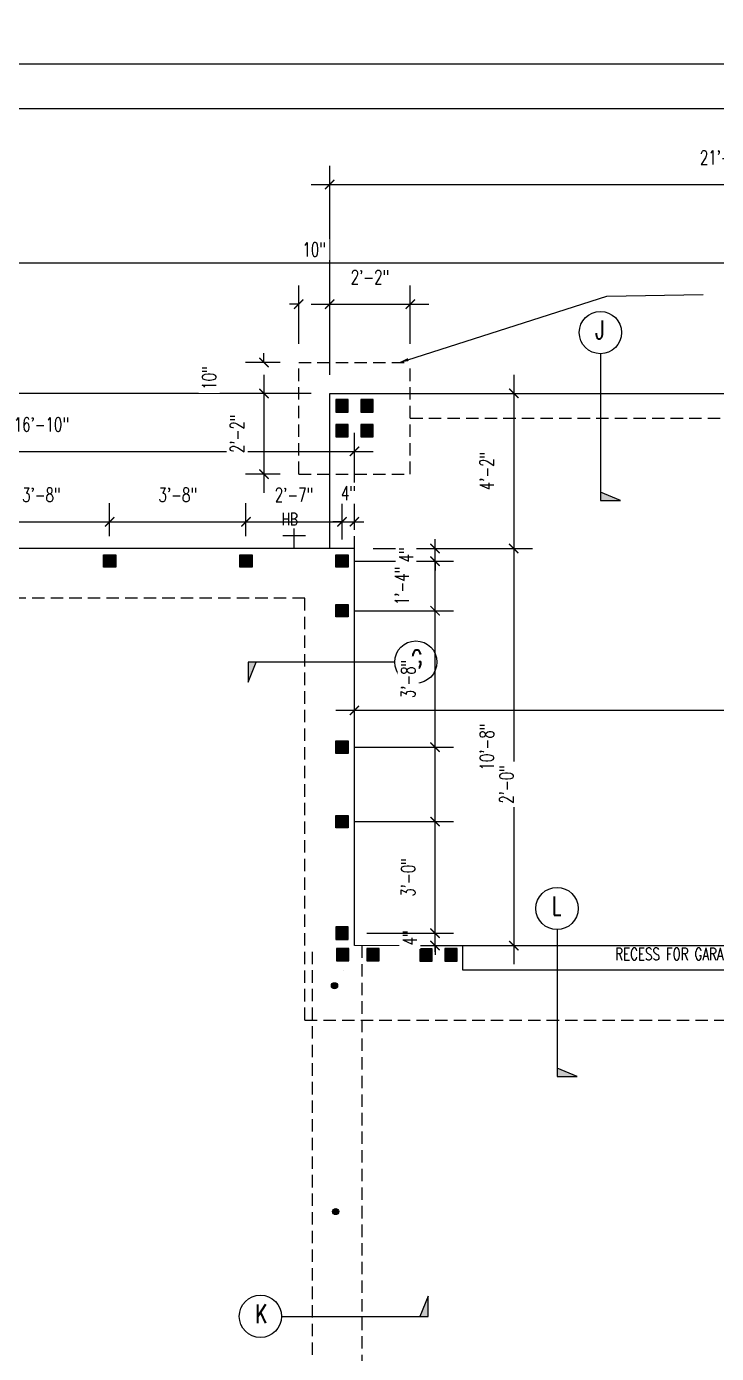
# Model space of a CAD drawing. Header units: inches. Extents: x -25328 to 8149, y -5530 to 4336.
# Drawn here: x -1373.6 to -1151, y 2278.3 to 2706.1 of the extents above; entities that cross this region are included whole.
import ezdxf

# ---------------------------------------------------------------- set-up
doc = ezdxf.new("R2010")
doc.units = ezdxf.units.IN
doc.header["$LTSCALE"] = 16
doc.header["$MEASUREMENT"] = 0
doc.linetypes.add('HIDDEN', pattern=[0.375, 0.25, -0.125])
doc.layers.get('0').update_dxf_attribs({"linetype": 'CONTINUOUS'})
doc.layers.get('DEFPOINTS').update_dxf_attribs({"linetype": 'CONTINUOUS'})
for name, color, linetype in [('CELLS', 165, 'CONTINUOUS'), ('CONC', 3, 'CONTINUOUS'), ('DIM', 5, 'CONTINUOUS'), ('DIMS', 5, 'CONTINUOUS'), ('REBAR', 1, 'CONTINUOUS'), ('TEXT', 11, 'CONTINUOUS'), ('WALLS EXT', 6, 'CONTINUOUS'), ('WALLS INT', 6, 'CONTINUOUS')]:
    doc.layers.add(name, color=color, linetype=linetype)
doc.styles.add('PAYTAS RM', font='romans.shx', dxfattribs={"width": 0.7, "height": 4.5})
doc.styles.add('PAYTS NOTES', font='romans.shx', dxfattribs={"width": 0.7, "height": 4.5})
doc.dimstyles.new('DIM- PAYTAS', dxfattribs={"dimscale": 48, "dimtxt": 0.1, "dimasz": 0.0625, "dimexe": 0.125, "dimexo": 0.125, "dimgap": 0.125, "dimtad": 1, "dimdec": 1, "dimzin": 3, "dimdsep": 46, "dimlunit": 4, "dimtxsty": 'PAYTAS RM', "dimblk": 'ARCHTICK', "dimcen": 0.09, "dimdle": 0.125, "dimclrd": 5, "dimclre": 5, "dimclrt": 11, "dimadec": 0, "dimazin": 0, "dimtfac": 1, "dimtdec": 1, "dimtofl": 0, "dimtmove": 2, "dimatfit": 3, "dimfxl": 0, "dimfrac": 2, "dimtolj": 1, "dimtzin": 3, "dimarcsym": 0})

# ---------------------------------------------------------------- blocks, each defined once
blk = doc.blocks.new('_ArchTick')
at = {"color": 0, "linetype": 'ByBlock', "const_width": 0.15}
blk.add_lwpolyline([(-0.5, -0.5), (0.5, 0.5)], dxfattribs=at)
blk = doc.blocks.new('*D1181')
at = {"layer": 'DEFPOINTS', "color": 0, "transparency": 16777216}
for p in [(-1267.8, 2569.12), (-1469.8, 2537.81), (-1267.8, 2537.81)]:
    blk.add_point(p, dxfattribs=at)
at = {"layer": 'DIM', "color": 5, "lineweight": -2, "transparency": 16777216}
for p, q in [((-1469.8, 2543.81), (-1469.8, 2575.12)), ((-1267.8, 2543.81), (-1267.8, 2575.12)), ((-1475.8, 2569.12), (-1261.8, 2569.12))]:
    blk.add_line(p, q, dxfattribs=at)
at = {"layer": 'DIM', "color": 5, "lineweight": -2, "transparency": 16777216, "xscale": 3, "yscale": 3, "zscale": 3, "rotation": 180}
blk.add_blockref('_ArchTick', (-1469.8, 2569.12), dxfattribs=at)
at = {"layer": 'DIM', "color": 5, "lineweight": -2, "transparency": 16777216, "xscale": 3, "yscale": 3, "zscale": 3}
blk.add_blockref('_ArchTick', (-1267.8, 2569.12), dxfattribs=at)
at = {"layer": 'DIM', "color": 11, "transparency": 16777216, "insert": (-1368.8, 2577.79), "char_height": 4.5, "attachment_point": 5, "style": 'PAYTAS RM'}
blk.add_mtext('\\A1;16\'-10"', dxfattribs=at)
blk = doc.blocks.new('*D1169')
at = {"layer": 'DEFPOINTS', "color": 0, "transparency": 16777216}
for p in [(-1267.8, 2485.58), (-1005.8, 2477.81), (-1267.8, 2439.03)]:
    blk.add_point(p, dxfattribs=at)
at = {"layer": 'DIM', "color": 5, "lineweight": -2, "transparency": 16777216}
for p, q in [((-1267.8, 2445.03), (-1267.8, 2491.58)), ((-1005.8, 2483.81), (-1005.8, 2491.58)), ((-999.8, 2485.58), (-1273.8, 2485.58))]:
    blk.add_line(p, q, dxfattribs=at)
at = {"layer": 'DIM', "color": 5, "lineweight": -2, "transparency": 16777216, "xscale": 3, "yscale": 3, "zscale": 3, "rotation": 180}
blk.add_blockref('_ArchTick', (-1267.8, 2485.58), dxfattribs=at)
at = {"layer": 'DIM', "color": 5, "lineweight": -2, "transparency": 16777216, "xscale": 3, "yscale": 3, "zscale": 3}
blk.add_blockref('_ArchTick', (-1005.8, 2485.58), dxfattribs=at)
at = {"layer": 'DIM', "color": 11, "transparency": 16777216, "insert": (-1136.8, 2494.26), "char_height": 4.5, "attachment_point": 5, "style": 'PAYTAS RM', "bg_fill": 3, "box_fill_scale": 1.25, "bg_fill_color": 256, "bg_fill_true_color": 13158600, "bg_fill_transparency": 0}
blk.add_mtext('\\A1;21\'-10"', dxfattribs=at)
blk = doc.blocks.new('CELL')
at = {"layer": 'CELLS', "linetype": 'Continuous'}
for p, q in [((-1.99, -1.89), (-1.99, 2.11)), ((-1.99, 2.11), (2.01, 2.11)), ((2.01, 2.11), (2.01, -1.89)), ((2.01, -1.89), (-1.99, -1.89))]:
    blk.add_line(p, q, dxfattribs=at)
for points in [[(-1.99, 2.11), (-1.99, -1.89), (2.01, 2.11), (-0.07, -1.89)], [(2.01, 2.11), (-0.07, -1.89), (2.01, -0.79), (1.71, -1.89)], [(2.01, -0.79), (1.71, -1.89), (2.01, -1.89)]]:
    blk.add_solid(points, dxfattribs=at)
blk = doc.blocks.new('*D1194')
at = {"layer": 'DEFPOINTS', "color": 0, "transparency": 16777216}
for p in [(-1021.8, 2655.17), (-1021.8, 2590.01), (-1275.8, 2587.81)]:
    blk.add_point(p, dxfattribs=at)
at = {"layer": 'WALLS INT', "color": 5, "lineweight": -2, "transparency": 16777216}
for p, q in [((-1275.8, 2593.81), (-1275.8, 2661.17)), ((-1021.8, 2596.01), (-1021.8, 2661.17)), ((-1281.8, 2655.17), (-1015.8, 2655.17))]:
    blk.add_line(p, q, dxfattribs=at)
at = {"layer": 'WALLS INT', "color": 5, "lineweight": -2, "transparency": 16777216, "xscale": 3, "yscale": 3, "zscale": 3, "rotation": 180}
blk.add_blockref('_ArchTick', (-1275.8, 2655.17), dxfattribs=at)
at = {"layer": 'WALLS INT', "color": 5, "lineweight": -2, "transparency": 16777216, "xscale": 3, "yscale": 3, "zscale": 3}
blk.add_blockref('_ArchTick', (-1021.8, 2655.17), dxfattribs=at)
at = {"layer": 'WALLS INT', "color": 11, "transparency": 16777216, "insert": (-1148.8, 2663.85), "char_height": 4.5, "attachment_point": 5, "style": 'PAYTAS RM', "bg_fill": 3, "box_fill_scale": 1.25, "bg_fill_color": 256, "bg_fill_true_color": 13158600, "bg_fill_transparency": 0}
blk.add_mtext('\\A1;21\'-2"', dxfattribs=at)
blk = doc.blocks.new('*D1189')
at = {"layer": 'DEFPOINTS', "color": 0, "transparency": 16777216}
for p in [(-1275.8, 2587.81), (-1530.28, 2537.81), (-1515.13, 2537.81)]:
    blk.add_point(p, dxfattribs=at)
at = {"layer": 'WALLS INT', "color": 5, "lineweight": -2, "transparency": 16777216}
for p, q in [((-1530.28, 2593.81), (-1530.28, 2531.81)), ((-1281.8, 2587.81), (-1536.28, 2587.81)), ((-1521.13, 2537.81), (-1536.28, 2537.81))]:
    blk.add_line(p, q, dxfattribs=at)
at = {"layer": 'WALLS INT', "color": 5, "lineweight": -2, "transparency": 16777216, "xscale": 3, "yscale": 3, "zscale": 3}
for p, rotation in [((-1530.28, 2587.81), 90), ((-1530.28, 2537.81), 270)]:
    blk.add_blockref('_ArchTick', p, dxfattribs=dict(at, rotation=rotation))
at = {"layer": 'WALLS INT', "color": 11, "transparency": 16777216, "insert": (-1538.95, 2562.81), "char_height": 4.5, "attachment_point": 5, "rotation": 90, "style": 'PAYTAS RM', "bg_fill": 3, "box_fill_scale": 1.25, "bg_fill_color": 256, "bg_fill_true_color": 13158600, "bg_fill_transparency": 0}
blk.add_mtext('\\A1;4\'-2"', dxfattribs=at)
blk = doc.blocks.new('*D1159')
at = {"layer": 'DEFPOINTS', "color": 0, "transparency": 16777216}
for p in [(-1228.26, 2587.81), (-1253.06, 2537.81), (-1216.41, 2537.81)]:
    blk.add_point(p, dxfattribs=at)
at = {"layer": 'DIM', "color": 5, "lineweight": -2, "transparency": 16777216}
for p, q in [((-1216.41, 2593.81), (-1216.41, 2531.81)), ((-1222.26, 2587.81), (-1210.41, 2587.81)), ((-1247.06, 2537.81), (-1210.41, 2537.81))]:
    blk.add_line(p, q, dxfattribs=at)
at = {"layer": 'DIM', "color": 5, "lineweight": -2, "transparency": 16777216, "xscale": 3, "yscale": 3, "zscale": 3}
for p, rotation in [((-1216.41, 2587.81), 90), ((-1216.41, 2537.81), 270)]:
    blk.add_blockref('_ArchTick', p, dxfattribs=dict(at, rotation=rotation))
at = {"layer": 'DIM', "color": 11, "transparency": 16777216, "insert": (-1225.08, 2562.81), "char_height": 4.5, "attachment_point": 5, "rotation": 90, "style": 'PAYTAS RM', "bg_fill": 3, "box_fill_scale": 1.25, "bg_fill_color": 256, "bg_fill_true_color": 13158600, "bg_fill_transparency": 0}
blk.add_mtext('\\A1;4\'-2"', dxfattribs=at)
blk = doc.blocks.new('*D1213')
at = {"layer": 'DEFPOINTS', "color": 0, "transparency": 16777216}
for p in [(-683.8, 2679.71), (-683.8, 2629.81), (-1469.8, 2537.81)]:
    blk.add_point(p, dxfattribs=at)
at = {"layer": 'DIM', "color": 5, "lineweight": -2, "transparency": 16777216}
for p, q in [((-1469.8, 2543.81), (-1469.8, 2685.71)), ((-683.8, 2635.81), (-683.8, 2685.71)), ((-1475.8, 2679.71), (-677.8, 2679.71))]:
    blk.add_line(p, q, dxfattribs=at)
at = {"layer": 'DIM', "color": 5, "lineweight": -2, "transparency": 16777216, "xscale": 3, "yscale": 3, "zscale": 3, "rotation": 180}
blk.add_blockref('_ArchTick', (-1469.8, 2679.71), dxfattribs=at)
at = {"layer": 'DIM', "color": 5, "lineweight": -2, "transparency": 16777216, "xscale": 3, "yscale": 3, "zscale": 3}
blk.add_blockref('_ArchTick', (-683.8, 2679.71), dxfattribs=at)
at = {"layer": 'DIM', "color": 11, "transparency": 16777216, "insert": (-1076.8, 2688.39), "char_height": 4.5, "attachment_point": 5, "style": 'PAYTAS RM', "bg_fill": 3, "box_fill_scale": 1.25, "bg_fill_color": 256, "bg_fill_true_color": 13158600, "bg_fill_transparency": 0}
blk.add_mtext('\\A1;65\'-6"', dxfattribs=at)
blk = doc.blocks.new('*D1217')
at = {"layer": 'DEFPOINTS', "color": 0, "transparency": 16777216}
for p in [(-1267.8, 2537.81), (-1250.3, 2409.77), (-1216.41, 2409.77)]:
    blk.add_point(p, dxfattribs=at)
at = {"layer": 'DIM', "color": 5, "lineweight": -2, "transparency": 16777216}
for p, q in [((-1216.41, 2543.81), (-1216.41, 2403.77)), ((-1261.8, 2537.81), (-1210.41, 2537.81)), ((-1244.3, 2409.77), (-1210.41, 2409.77))]:
    blk.add_line(p, q, dxfattribs=at)
at = {"layer": 'DIM', "color": 5, "lineweight": -2, "transparency": 16777216, "xscale": 3, "yscale": 3, "zscale": 3}
for p, rotation in [((-1216.41, 2537.81), 90), ((-1216.41, 2409.77), 270)]:
    blk.add_blockref('_ArchTick', p, dxfattribs=dict(at, rotation=rotation))
at = {"layer": 'DIM', "color": 11, "transparency": 16777216, "insert": (-1225.08, 2473.79), "char_height": 4.5, "attachment_point": 5, "rotation": 90, "style": 'PAYTAS RM', "bg_fill": 3, "box_fill_scale": 1.25, "bg_fill_color": 256, "bg_fill_true_color": 13158600, "bg_fill_transparency": 0}
blk.add_mtext('\\A1;10\'-8"', dxfattribs=at)
blk = doc.blocks.new('*D1280')
at = {"layer": 'DEFPOINTS', "color": 0, "transparency": 16777216}
for p in [(-1346.8, 2546.42), (-1390.8, 2535.75), (-1346.8, 2535.75)]:
    blk.add_point(p, dxfattribs=at)
at = {"layer": 'DIM', "color": 5, "lineweight": -2, "transparency": 16777216}
for p, q in [((-1390.8, 2541.75), (-1390.8, 2552.42)), ((-1346.8, 2541.75), (-1346.8, 2552.42)), ((-1396.8, 2546.42), (-1340.8, 2546.42))]:
    blk.add_line(p, q, dxfattribs=at)
at = {"layer": 'DIM', "color": 5, "lineweight": -2, "transparency": 16777216, "xscale": 3, "yscale": 3, "zscale": 3, "rotation": 180}
blk.add_blockref('_ArchTick', (-1390.8, 2546.42), dxfattribs=at)
at = {"layer": 'DIM', "color": 5, "lineweight": -2, "transparency": 16777216, "xscale": 3, "yscale": 3, "zscale": 3}
blk.add_blockref('_ArchTick', (-1346.8, 2546.42), dxfattribs=at)
at = {"layer": 'DIM', "color": 11, "transparency": 16777216, "insert": (-1368.8, 2555.1), "char_height": 4.5, "attachment_point": 5, "style": 'PAYTAS RM', "bg_fill": 3, "box_fill_scale": 1.25, "bg_fill_color": 256, "bg_fill_true_color": 13158600, "bg_fill_transparency": 0}
blk.add_mtext('\\A1;3\'-8"', dxfattribs=at)
blk = doc.blocks.new('*D1281')
at = {"layer": 'DEFPOINTS', "color": 0, "transparency": 16777216}
for p in [(-1302.8, 2546.42), (-1346.8, 2535.75), (-1302.8, 2535.75)]:
    blk.add_point(p, dxfattribs=at)
at = {"layer": 'DIM', "color": 5, "lineweight": -2, "transparency": 16777216}
for p, q in [((-1346.8, 2541.75), (-1346.8, 2552.42)), ((-1302.8, 2541.75), (-1302.8, 2552.42)), ((-1352.8, 2546.42), (-1296.8, 2546.42))]:
    blk.add_line(p, q, dxfattribs=at)
at = {"layer": 'DIM', "color": 5, "lineweight": -2, "transparency": 16777216, "xscale": 3, "yscale": 3, "zscale": 3, "rotation": 180}
blk.add_blockref('_ArchTick', (-1346.8, 2546.42), dxfattribs=at)
at = {"layer": 'DIM', "color": 5, "lineweight": -2, "transparency": 16777216, "xscale": 3, "yscale": 3, "zscale": 3}
blk.add_blockref('_ArchTick', (-1302.8, 2546.42), dxfattribs=at)
at = {"layer": 'DIM', "color": 11, "transparency": 16777216, "insert": (-1324.8, 2555.1), "char_height": 4.5, "attachment_point": 5, "style": 'PAYTAS RM', "bg_fill": 3, "box_fill_scale": 1.25, "bg_fill_color": 256, "bg_fill_true_color": 13158600, "bg_fill_transparency": 0}
blk.add_mtext('\\A1;3\'-8"', dxfattribs=at)
blk = doc.blocks.new('*D1282')
at = {"layer": 'DEFPOINTS', "color": 0, "transparency": 16777216}
for p in [(-1271.8, 2546.42), (-1302.8, 2535.75), (-1271.8, 2534.71)]:
    blk.add_point(p, dxfattribs=at)
at = {"layer": 'DIM', "color": 5, "lineweight": -2, "transparency": 16777216}
for p, q in [((-1302.8, 2541.75), (-1302.8, 2552.42)), ((-1271.8, 2540.71), (-1271.8, 2552.42)), ((-1308.8, 2546.42), (-1265.8, 2546.42))]:
    blk.add_line(p, q, dxfattribs=at)
at = {"layer": 'DIM', "color": 5, "lineweight": -2, "transparency": 16777216, "xscale": 3, "yscale": 3, "zscale": 3, "rotation": 180}
blk.add_blockref('_ArchTick', (-1302.8, 2546.42), dxfattribs=at)
at = {"layer": 'DIM', "color": 5, "lineweight": -2, "transparency": 16777216, "xscale": 3, "yscale": 3, "zscale": 3}
blk.add_blockref('_ArchTick', (-1271.8, 2546.42), dxfattribs=at)
at = {"layer": 'DIM', "color": 11, "transparency": 16777216, "insert": (-1287.3, 2555.1), "char_height": 4.5, "attachment_point": 5, "style": 'PAYTAS RM', "bg_fill": 3, "box_fill_scale": 1.25, "bg_fill_color": 256, "bg_fill_true_color": 13158600, "bg_fill_transparency": 0}
blk.add_mtext('\\A1;2\'-7"', dxfattribs=at)
blk = doc.blocks.new('*D1283')
at = {"layer": 'DEFPOINTS', "color": 0, "transparency": 16777216}
for p in [(-1267.8, 2546.42), (-1267.8, 2537.81), (-1271.8, 2534.71)]:
    blk.add_point(p, dxfattribs=at)
at = {"layer": 'DIM', "color": 5, "lineweight": -2, "transparency": 16777216}
for p, q in [((-1271.8, 2540.71), (-1271.8, 2552.42)), ((-1267.8, 2543.81), (-1267.8, 2552.42)), ((-1271.8, 2546.42), (-1274.8, 2546.42)), ((-1267.8, 2546.42), (-1264.8, 2546.42))]:
    blk.add_line(p, q, dxfattribs=at)
at = {"layer": 'DIM', "color": 5, "lineweight": -2, "transparency": 16777216, "xscale": 3, "yscale": 3, "zscale": 3}
blk.add_blockref('_ArchTick', (-1271.8, 2546.42), dxfattribs=at)
at = {"layer": 'DIM', "color": 5, "lineweight": -2, "transparency": 16777216, "xscale": 3, "yscale": 3, "zscale": 3, "rotation": 180}
blk.add_blockref('_ArchTick', (-1267.8, 2546.42), dxfattribs=at)
at = {"layer": 'DIM', "color": 11, "transparency": 16777216, "insert": (-1269.75, 2555.62), "char_height": 4.5, "attachment_point": 5, "style": 'PAYTAS RM', "bg_fill": 3, "box_fill_scale": 1.25, "bg_fill_color": 256, "bg_fill_true_color": 13158600, "bg_fill_transparency": 0}
blk.add_mtext('\\A1;4"', dxfattribs=at)
blk = doc.blocks.new('*D1336')
at = {"layer": 'DEFPOINTS', "color": 0, "transparency": 16777216}
for p in [(-1269.86, 2413.79), (-1241.81, 2413.79)]:
    blk.add_point(p, dxfattribs=at)
at = {"layer": 'DIM', "color": 5, "lineweight": -2, "transparency": 16777216}
for p, q in [((-1263.86, 2413.79), (-1235.81, 2413.79)), ((-1241.81, 2413.79), (-1241.81, 2416.79)), ((-1248.28, 2409.77), (-1235.81, 2409.77)), ((-1241.81, 2409.77), (-1241.81, 2406.77))]:
    blk.add_line(p, q, dxfattribs=at)
at = {"layer": 'DIM', "color": 5, "lineweight": -2, "transparency": 16777216, "xscale": 3, "yscale": 3, "zscale": 3}
for p, rotation in [((-1241.81, 2413.79), 270), ((-1241.81, 2409.77), 90)]:
    blk.add_blockref('_ArchTick', p, dxfattribs=dict(at, rotation=rotation))
at = {"layer": 'DIM', "color": 11, "transparency": 16777216, "insert": (-1249.91, 2412.28), "char_height": 4.5, "attachment_point": 5, "rotation": 90, "style": 'PAYTAS RM', "bg_fill": 3, "box_fill_scale": 1.25, "bg_fill_color": 256, "bg_fill_true_color": 13158600, "bg_fill_transparency": 0}
blk.add_mtext('\\A1;4"', dxfattribs=at)
at = {"layer": 'DEFPOINTS', "color": 0, "transparency": 16777216}
blk.add_point((-1254.28, 2409.77), dxfattribs=at)
blk = doc.blocks.new('*D1337')
at = {"layer": 'DEFPOINTS', "color": 0, "transparency": 16777216}
for p in [(-1273.8, 2449.75), (-1241.81, 2449.75), (-1269.86, 2413.79)]:
    blk.add_point(p, dxfattribs=at)
at = {"layer": 'DIM', "color": 5, "lineweight": -2, "transparency": 16777216}
for p, q in [((-1241.81, 2407.79), (-1241.81, 2455.75)), ((-1267.8, 2449.75), (-1235.81, 2449.75)), ((-1263.86, 2413.79), (-1235.81, 2413.79))]:
    blk.add_line(p, q, dxfattribs=at)
at = {"layer": 'DIM', "color": 5, "lineweight": -2, "transparency": 16777216, "xscale": 3, "yscale": 3, "zscale": 3}
for p, rotation in [((-1241.81, 2449.75), 90), ((-1241.81, 2413.79), 270)]:
    blk.add_blockref('_ArchTick', p, dxfattribs=dict(at, rotation=rotation))
at = {"layer": 'DIM', "color": 11, "transparency": 16777216, "insert": (-1250.49, 2431.77), "char_height": 4.5, "attachment_point": 5, "rotation": 90, "style": 'PAYTAS RM', "bg_fill": 3, "box_fill_scale": 1.25, "bg_fill_color": 256, "bg_fill_true_color": 13158600, "bg_fill_transparency": 0}
blk.add_mtext('\\A1;3\'-0"', dxfattribs=at)
blk = doc.blocks.new('*D1338')
at = {"layer": 'DEFPOINTS', "color": 0, "transparency": 16777216}
for p in [(-1273.8, 2473.75), (-1241.81, 2473.75), (-1273.8, 2449.75)]:
    blk.add_point(p, dxfattribs=at)
at = {"layer": 'DIM', "color": 5, "lineweight": -2, "transparency": 16777216}
for p, q in [((-1241.81, 2443.75), (-1241.81, 2479.75)), ((-1267.8, 2473.75), (-1235.81, 2473.75)), ((-1267.8, 2449.75), (-1235.81, 2449.75))]:
    blk.add_line(p, q, dxfattribs=at)
at = {"layer": 'DIM', "color": 5, "lineweight": -2, "transparency": 16777216, "xscale": 3, "yscale": 3, "zscale": 3}
for p, rotation in [((-1241.81, 2473.75), 90), ((-1241.81, 2449.75), 270)]:
    blk.add_blockref('_ArchTick', p, dxfattribs=dict(at, rotation=rotation))
at = {"layer": 'DIM', "color": 11, "transparency": 16777216, "insert": (-1218.77, 2461.75), "char_height": 4.5, "attachment_point": 5, "rotation": 90, "style": 'PAYTAS RM', "bg_fill": 3, "box_fill_scale": 1.25, "bg_fill_color": 256, "bg_fill_true_color": 13158600, "bg_fill_transparency": 0}
blk.add_mtext('\\A1;2\'-0"', dxfattribs=at)
blk = doc.blocks.new('*D1339')
at = {"layer": 'DEFPOINTS', "color": 0, "transparency": 16777216}
for p in [(-1273.8, 2517.75), (-1241.81, 2517.75), (-1273.8, 2473.75)]:
    blk.add_point(p, dxfattribs=at)
at = {"layer": 'DIM', "color": 5, "lineweight": -2, "transparency": 16777216}
for p, q in [((-1241.81, 2467.75), (-1241.81, 2523.75)), ((-1267.8, 2517.75), (-1235.81, 2517.75)), ((-1267.8, 2473.75), (-1235.81, 2473.75))]:
    blk.add_line(p, q, dxfattribs=at)
at = {"layer": 'DIM', "color": 5, "lineweight": -2, "transparency": 16777216, "xscale": 3, "yscale": 3, "zscale": 3}
for p, rotation in [((-1241.81, 2517.75), 90), ((-1241.81, 2473.75), 270)]:
    blk.add_blockref('_ArchTick', p, dxfattribs=dict(at, rotation=rotation))
at = {"layer": 'DIM', "color": 11, "transparency": 16777216, "insert": (-1250.49, 2495.75), "char_height": 4.5, "attachment_point": 5, "rotation": 90, "style": 'PAYTAS RM', "bg_fill": 3, "box_fill_scale": 1.25, "bg_fill_color": 256, "bg_fill_true_color": 13158600, "bg_fill_transparency": 0}
blk.add_mtext('\\A1;3\'-8"', dxfattribs=at)
blk = doc.blocks.new('*D1340')
at = {"layer": 'DEFPOINTS', "color": 0, "transparency": 16777216}
for p in [(-1273.8, 2533.75), (-1241.81, 2533.75), (-1273.8, 2517.75)]:
    blk.add_point(p, dxfattribs=at)
at = {"layer": 'DIM', "color": 5, "lineweight": -2, "transparency": 16777216}
for p, q in [((-1241.81, 2511.75), (-1241.81, 2539.75)), ((-1267.8, 2533.75), (-1235.81, 2533.75)), ((-1267.8, 2517.75), (-1235.81, 2517.75))]:
    blk.add_line(p, q, dxfattribs=at)
at = {"layer": 'DIM', "color": 5, "lineweight": -2, "transparency": 16777216, "xscale": 3, "yscale": 3, "zscale": 3}
for p, rotation in [((-1241.81, 2533.75), 90), ((-1241.81, 2517.75), 270)]:
    blk.add_blockref('_ArchTick', p, dxfattribs=dict(at, rotation=rotation))
at = {"layer": 'DIM', "color": 11, "transparency": 16777216, "insert": (-1252.5, 2525.75), "char_height": 4.5, "attachment_point": 5, "rotation": 90, "style": 'PAYTAS RM', "bg_fill": 3, "box_fill_scale": 1.25, "bg_fill_color": 256, "bg_fill_true_color": 13158600, "bg_fill_transparency": 0}
blk.add_mtext('\\A1;1\'-4"', dxfattribs=at)
blk = doc.blocks.new('*D1341')
at = {"layer": 'DEFPOINTS', "color": 0, "transparency": 16777216}
for p in [(-1267.8, 2537.81), (-1241.81, 2537.81), (-1273.8, 2533.75)]:
    blk.add_point(p, dxfattribs=at)
at = {"layer": 'DIM', "color": 5, "lineweight": -2, "transparency": 16777216}
for p, q in [((-1261.8, 2537.81), (-1235.81, 2537.81)), ((-1241.81, 2537.81), (-1241.81, 2540.81)), ((-1267.8, 2533.75), (-1235.81, 2533.75)), ((-1241.81, 2533.75), (-1241.81, 2530.75))]:
    blk.add_line(p, q, dxfattribs=at)
at = {"layer": 'DIM', "color": 5, "lineweight": -2, "transparency": 16777216, "xscale": 3, "yscale": 3, "zscale": 3}
for p, rotation in [((-1241.81, 2537.81), 270), ((-1241.81, 2533.75), 90)]:
    blk.add_blockref('_ArchTick', p, dxfattribs=dict(at, rotation=rotation))
at = {"layer": 'DIM', "color": 11, "transparency": 16777216, "insert": (-1251.17, 2535.78), "char_height": 4.5, "attachment_point": 5, "rotation": 90, "style": 'PAYTAS RM', "bg_fill": 3, "box_fill_scale": 1.25, "bg_fill_color": 256, "bg_fill_true_color": 13158600, "bg_fill_transparency": 0}
blk.add_mtext('\\A1;4"', dxfattribs=at)
blk = doc.blocks.new('*D1352')
at = {"layer": 'DEFPOINTS', "color": 0, "transparency": 16777216}
for p in [(-1285.8, 2597.81), (-1296.99, 2587.81), (-1296.99, 2587.81)]:
    blk.add_point(p, dxfattribs=at)
at = {"layer": 'DIM', "color": 5, "lineweight": -2, "transparency": 16777216}
for p, q in [((-1291.8, 2597.81), (-1302.99, 2597.81)), ((-1296.99, 2597.81), (-1296.99, 2600.81)), ((-1296.99, 2587.81), (-1296.99, 2584.81))]:
    blk.add_line(p, q, dxfattribs=at)
at = {"layer": 'DIM', "color": 5, "lineweight": -2, "transparency": 16777216, "xscale": 3, "yscale": 3, "zscale": 3}
for p, rotation in [((-1296.99, 2597.81), 270), ((-1296.99, 2587.81), 90)]:
    blk.add_blockref('_ArchTick', p, dxfattribs=dict(at, rotation=rotation))
at = {"layer": 'DIM', "color": 11, "transparency": 16777216, "insert": (-1314.67, 2592.81), "char_height": 4.5, "attachment_point": 5, "rotation": 90, "style": 'PAYTAS RM', "bg_fill": 3, "box_fill_scale": 1.25, "bg_fill_color": 256, "bg_fill_true_color": 13158600, "bg_fill_transparency": 0}
blk.add_mtext('\\A1;10"', dxfattribs=at)
blk = doc.blocks.new('*D1353')
at = {"layer": 'DEFPOINTS', "color": 0, "transparency": 16777216}
for p in [(-1296.99, 2587.81), (-1296.99, 2561.81), (-1285.8, 2561.81)]:
    blk.add_point(p, dxfattribs=at)
at = {"layer": 'DIM', "color": 5, "lineweight": -2, "transparency": 16777216}
for p, q in [((-1296.99, 2593.81), (-1296.99, 2555.81)), ((-1291.8, 2561.81), (-1302.99, 2561.81))]:
    blk.add_line(p, q, dxfattribs=at)
at = {"layer": 'DIM', "color": 5, "lineweight": -2, "transparency": 16777216, "xscale": 3, "yscale": 3, "zscale": 3}
for p, rotation in [((-1296.99, 2587.81), 90), ((-1296.99, 2561.81), 270)]:
    blk.add_blockref('_ArchTick', p, dxfattribs=dict(at, rotation=rotation))
at = {"layer": 'DIM', "color": 11, "transparency": 16777216, "insert": (-1305.67, 2574.81), "char_height": 4.5, "attachment_point": 5, "rotation": 90, "style": 'PAYTAS RM', "bg_fill": 3, "box_fill_scale": 1.25, "bg_fill_color": 256, "bg_fill_true_color": 13158600, "bg_fill_transparency": 0}
blk.add_mtext('\\A1;2\'-2"', dxfattribs=at)
blk = doc.blocks.new('*D1354')
at = {"layer": 'DEFPOINTS', "color": 0, "transparency": 16777216}
for p in [(-1275.8, 2616.57), (-1275.8, 2606.17), (-1285.8, 2597.81)]:
    blk.add_point(p, dxfattribs=at)
at = {"layer": 'DIM', "color": 5, "lineweight": -2, "transparency": 16777216}
for p, q in [((-1285.8, 2603.81), (-1285.8, 2622.57)), ((-1275.8, 2612.17), (-1275.8, 2622.57)), ((-1285.8, 2616.57), (-1288.8, 2616.57)), ((-1275.8, 2616.57), (-1272.8, 2616.57))]:
    blk.add_line(p, q, dxfattribs=at)
at = {"layer": 'DIM', "color": 5, "lineweight": -2, "transparency": 16777216, "xscale": 3, "yscale": 3, "zscale": 3}
blk.add_blockref('_ArchTick', (-1285.8, 2616.57), dxfattribs=at)
at = {"layer": 'DIM', "color": 5, "lineweight": -2, "transparency": 16777216, "xscale": 3, "yscale": 3, "zscale": 3, "rotation": 180}
blk.add_blockref('_ArchTick', (-1275.8, 2616.57), dxfattribs=at)
at = {"layer": 'DIM', "color": 11, "transparency": 16777216, "insert": (-1280.8, 2634.25), "char_height": 4.5, "attachment_point": 5, "style": 'PAYTAS RM', "bg_fill": 3, "box_fill_scale": 1.25, "bg_fill_color": 256, "bg_fill_true_color": 13158600, "bg_fill_transparency": 0}
blk.add_mtext('\\A1;10"', dxfattribs=at)
blk = doc.blocks.new('*D1355')
at = {"layer": 'DEFPOINTS', "color": 0, "transparency": 16777216}
for p in [(-1249.8, 2616.57), (-1275.8, 2606.17), (-1249.8, 2597.81)]:
    blk.add_point(p, dxfattribs=at)
at = {"layer": 'DIM', "color": 5, "lineweight": -2, "transparency": 16777216}
for p, q in [((-1275.8, 2612.17), (-1275.8, 2622.57)), ((-1249.8, 2603.81), (-1249.8, 2622.57)), ((-1281.8, 2616.57), (-1243.8, 2616.57))]:
    blk.add_line(p, q, dxfattribs=at)
at = {"layer": 'DIM', "color": 5, "lineweight": -2, "transparency": 16777216, "xscale": 3, "yscale": 3, "zscale": 3, "rotation": 180}
blk.add_blockref('_ArchTick', (-1275.8, 2616.57), dxfattribs=at)
at = {"layer": 'DIM', "color": 5, "lineweight": -2, "transparency": 16777216, "xscale": 3, "yscale": 3, "zscale": 3}
blk.add_blockref('_ArchTick', (-1249.8, 2616.57), dxfattribs=at)
at = {"layer": 'DIM', "color": 11, "transparency": 16777216, "insert": (-1262.8, 2625.25), "char_height": 4.5, "attachment_point": 5, "style": 'PAYTAS RM', "bg_fill": 3, "box_fill_scale": 1.25, "bg_fill_color": 256, "bg_fill_true_color": 13158600, "bg_fill_transparency": 0}
blk.add_mtext('\\A1;2\'-2"', dxfattribs=at)
blk = doc.blocks.new('*D1357')
at = {"layer": 'DEFPOINTS', "color": 0, "transparency": 16777216}
for p in [(-641.8, 2694.05), (-1469.8, 2614.76), (-641.8, 1929.81)]:
    blk.add_point(p, dxfattribs=at)
at = {"layer": 'DIM', "color": 5, "lineweight": -2, "transparency": 16777216}
for p, q in [((-1469.8, 2620.76), (-1469.8, 2700.05)), ((-641.8, 1935.81), (-641.8, 2700.05)), ((-1475.8, 2694.05), (-635.8, 2694.05))]:
    blk.add_line(p, q, dxfattribs=at)
at = {"layer": 'DIM', "color": 5, "lineweight": -2, "transparency": 16777216, "xscale": 3, "yscale": 3, "zscale": 3, "rotation": 180}
blk.add_blockref('_ArchTick', (-1469.8, 2694.05), dxfattribs=at)
at = {"layer": 'DIM', "color": 5, "lineweight": -2, "transparency": 16777216, "xscale": 3, "yscale": 3, "zscale": 3}
blk.add_blockref('_ArchTick', (-641.8, 2694.05), dxfattribs=at)
at = {"layer": 'DIM', "color": 11, "transparency": 16777216, "insert": (-1055.8, 2702.73), "char_height": 4.5, "attachment_point": 5, "style": 'PAYTAS RM', "bg_fill": 3, "box_fill_scale": 1.25, "bg_fill_color": 256, "bg_fill_true_color": 13158600, "bg_fill_transparency": 0}
blk.add_mtext('\\A1;69\'-0"', dxfattribs=at)
blk = doc.blocks.new('*D1358')
at = {"layer": 'DEFPOINTS', "color": 0, "transparency": 16777216}
for p in [(-1021.8, 2629.81), (-1530.28, 2587.81), (-1501.08, 2587.81)]:
    blk.add_point(p, dxfattribs=at)
at = {"layer": 'DIM', "color": 5, "lineweight": -2, "transparency": 16777216}
for p, q in [((-1530.28, 2635.81), (-1530.28, 2581.81)), ((-1027.8, 2629.81), (-1536.28, 2629.81)), ((-1507.08, 2587.81), (-1536.28, 2587.81))]:
    blk.add_line(p, q, dxfattribs=at)
at = {"layer": 'DIM', "color": 5, "lineweight": -2, "transparency": 16777216, "xscale": 3, "yscale": 3, "zscale": 3}
for p, rotation in [((-1530.28, 2629.81), 90), ((-1530.28, 2587.81), 270)]:
    blk.add_blockref('_ArchTick', p, dxfattribs=dict(at, rotation=rotation))
at = {"layer": 'DIM', "color": 11, "transparency": 16777216, "insert": (-1538.95, 2608.81), "char_height": 4.5, "attachment_point": 5, "rotation": 90, "style": 'PAYTAS RM', "bg_fill": 3, "box_fill_scale": 1.25, "bg_fill_color": 256, "bg_fill_true_color": 13158600, "bg_fill_transparency": 0}
blk.add_mtext('\\A1;3\'-6"', dxfattribs=at)
blk = doc.blocks.new('*D1359')
at = {"layer": 'DEFPOINTS', "color": 0, "transparency": 16777216}
for p in [(-1509.78, 2629.81), (-1607.8, 1501.81), (-871.24, 1501.81)]:
    blk.add_point(p, dxfattribs=at)
at = {"layer": 'DIM', "color": 5, "lineweight": -2, "transparency": 16777216}
for p, q in [((-1607.8, 2635.81), (-1607.8, 1495.81)), ((-1515.78, 2629.81), (-1613.8, 2629.81)), ((-877.24, 1501.81), (-1613.8, 1501.81))]:
    blk.add_line(p, q, dxfattribs=at)
at = {"layer": 'DIM', "color": 5, "lineweight": -2, "transparency": 16777216, "xscale": 3, "yscale": 3, "zscale": 3}
for p, rotation in [((-1607.8, 2629.81), 90), ((-1607.8, 1501.81), 270)]:
    blk.add_blockref('_ArchTick', p, dxfattribs=dict(at, rotation=rotation))
at = {"layer": 'DIM', "color": 11, "transparency": 16777216, "insert": (-1616.47, 2065.81), "char_height": 4.5, "attachment_point": 5, "rotation": 90, "style": 'PAYTAS RM', "bg_fill": 3, "box_fill_scale": 1.25, "bg_fill_color": 256, "bg_fill_true_color": 13158600, "bg_fill_transparency": 0}
blk.add_mtext('\\A1;94\'-0"', dxfattribs=at)

msp = doc.modelspace()

# ---------------------------------------------------------------- hatches: boundary and pattern name
at = {"layer": 'DIMS'}
for points in [[(-1188.4570651, 2555.97272455), (-1188.4570651, 2553.31777768), (-1181.92714972, 2553.31777768)], [(-1299.47419348, 2501.19271308), (-1302.12914035, 2501.19271308), (-1302.12914035, 2494.6627977)], [(-1202.45730286, 2370.26411116), (-1202.45730286, 2367.60916429), (-1195.92738748, 2367.60916429)], [(-1246.68161009, 2290.22356842), (-1244.02666323, 2290.22356842), (-1244.02666323, 2296.7534838)]]:
    msp.add_hatch(color=256, dxfattribs=at).paths.add_polyline_path(points)
at = {"layer": 'REBAR'}
for points in [[(-1273.24936044, 2396.80495918, 1), (-1275.24936044, 2396.80495918, 1)], [(-1272.85424099, 2324.01768257, 1), (-1274.85424099, 2324.01768257, 1)]]:
    msp.add_hatch(color=256, dxfattribs=at).paths.add_polyline_path(points)

# ---------------------------------------------------------------- linework, layer by layer
at = {"layer": 'CONC'}
msp.add_line((-1275.79906839, 2587.80728168), (-1021.79906839, 2587.80728168), dxfattribs=at)
at = {"layer": 'CONC', "linetype": 'HIDDEN'}
for p, q in [((-1249.79906839, 2579.80728168), (-1031.79906839, 2579.80728168)), ((-1267.79906839, 2537.80728168), (-1267.79906839, 2561.80728168)), ((-1283.79906839, 2521.80728168), (-1453.79906839, 2521.80728168)), ((-1283.79906839, 2385.77488721), (-1283.79906839, 2521.80728168)), ((-1281.29906839, 2133.80728168), (-1281.29906839, 2409.80710719)), ((-1265.29906839, 2117.80728168), (-1265.29906839, 2409.78579109)), ((-1283.79906839, 2385.77488721), (-990.11990343, 2385.77488721))]:
    msp.add_line(p, q, dxfattribs=at)
at = {"layer": 'DIMS'}
for p, q in [((-1188.4570651, 2600.62195107), (-1188.4570651, 2553.31777768)), ((-1181.92714972, 2553.31777768), (-1188.4570651, 2555.97272455)), ((-1188.4570651, 2553.31777768), (-1181.92714972, 2553.31777768)), ((-1254.82496695, 2501.19271308), (-1302.12914035, 2501.19271308)), ((-1302.12914035, 2494.6627977), (-1299.47419348, 2501.19271308)), ((-1302.12914035, 2501.19271308), (-1302.12914035, 2494.6627977)), ((-1202.45730286, 2414.91333769), (-1202.45730286, 2367.60916429)), ((-1195.92738748, 2367.60916429), (-1202.45730286, 2370.26411116)), ((-1202.45730286, 2367.60916429), (-1195.92738748, 2367.60916429)), ((-1244.02666323, 2296.7534838), (-1246.68161009, 2290.22356842)), ((-1244.02666323, 2290.22356842), (-1244.02666323, 2296.7534838)), ((-1291.33083662, 2290.22356842), (-1244.02666323, 2290.22356842))]:
    msp.add_line(p, q, dxfattribs=at)
for centre in [(-1188.4570651, 2607.43700396), (-1248.00991407, 2501.19271308), (-1202.45730286, 2421.72839057), (-1298.1458895, 2290.22356842)]:
    msp.add_circle(centre, 6.81505288, dxfattribs=at)
at = {"layer": 'REBAR'}
for centre in [(-1274.24936044, 2396.80495918), (-1273.85424099, 2324.01768257)]:
    msp.add_circle(centre, 1, dxfattribs=at)
at = {"layer": 'WALLS EXT'}
for p, q in [((-1267.79906839, 2537.80728168), (-1469.79906839, 2537.80728168)), ((-1271.29906839, 2401.80728168), (-1271.29906839, 2401.80728168))]:
    msp.add_line(p, q, dxfattribs=at)
at = {"layer": 'WALLS INT'}
for p, q in [((-1275.79906839, 2537.80728168), (-1275.79906839, 2587.80728168)), ((-1290.88860186, 2542.03038361), (-1283.63338196, 2542.03038361)), ((-1287.29906839, 2537.80728168), (-1287.29906839, 2544.29892693)), ((-1267.79906839, 2409.78912173), (-1267.79906839, 2537.80728168)), ((-1232.79906839, 2409.74249275), (-1267.79906839, 2409.78912173)), ((-1232.81486831, 2409.77488721), (-1028.82409696, 2409.77488721)), ((-1232.81486831, 2401.80728168), (-1232.81486831, 2409.74250572)), ((-1040.79906839, 2401.80728168), (-1232.81486831, 2401.80728168))]:
    msp.add_line(p, q, dxfattribs=at)

# ---------------------------------------------------------------- block references
at = {"layer": 'CELLS', "xscale": -1, "rotation": 270}
for p in [(-1271.90974134, 2583.79811215), (-1263.90974134, 2583.79811215), (-1271.90974134, 2575.79811215), (-1263.90974134, 2575.79811215), (-1271.96568469, 2413.77725028), (-1271.70943924, 2406.80964475), (-1261.90974134, 2406.80964475), (-1244.79938925, 2406.7254489), (-1236.79951513, 2406.77032874)]:
    msp.add_blockref('CELL', p, dxfattribs=at)
at = {"layer": 'CELLS', "rotation": 90.00000000000001}
for p in [(-1346.68839544, 2533.740594), (-1302.68839544, 2533.740594), (-1271.68839544, 2533.740594), (-1271.68839544, 2517.740594)]:
    msp.add_blockref('CELL', p, dxfattribs=at)

# ---------------------------------------------------------------- texts
at = {"layer": 'TEXT', "style": 'PAYTS NOTES', "width": 0.7}
for s, p in [('J', (-1190.10047147, 2605.29112912)), ('G', (-1249.65332044, 2499.04683824)), ('L', (-1204.10070923, 2419.58251573)), ('K', (-1299.78929587, 2288.07769358))]:
    msp.add_text(s, height=6, dxfattribs=at).set_placement(p)
at = {"layer": 'TEXT', "char_height": 4, "style": 'PAYTS NOTES'}
for s, insert, width, attachment_point in [('\\A1;HB', (-1286.08665572, 2549.2954442), 65.4658403887, 3), ('\\A1;RECESS FOR GARAGE DR.', (-1183.66112789, 2409.04622795), 80.2474234355, 1)]:
    msp.add_mtext(s, dxfattribs=dict(at, insert=insert, width=width, attachment_point=attachment_point))

# ---------------------------------------------------------------- dimensions: what is measured, and where the dimension line sits
at = {"layer": 'DIM'}
dim = msp.add_linear_dim(base=(-1267.79906839, 2569.11525438), p1=(-1469.79906839, 2537.80728168), p2=(-1267.79906839, 2537.80728168), angle=0, dimstyle='DIM- PAYTAS', dxfattribs=at)
dim.commit()
dim.dimension.update_dxf_attribs({"geometry": '*D1181', "text_midpoint": (-1368.79906839, 2577.79382581)})

# ---------------------------------------------------------------- next in the draw order: dimensions: what is measured, and where the dimension line sits
dim = msp.add_linear_dim(base=(-1267.79906839, 2485.57919558), p1=(-1005.79906839, 2477.80728168), p2=(-1267.79906839, 2439.03244198), angle=180, dimstyle='DIM- PAYTAS', override={"dimtfill": 1, "dimarcsym": 2}, dxfattribs=at)
dim.commit()
dim.dimension.update_dxf_attribs({"geometry": '*D1169', "text_midpoint": (-1136.79906839, 2494.25776701)})
at = {"layer": 'WALLS INT'}
dim = msp.add_linear_dim(base=(-1021.79906839, 2655.17391866), p1=(-1275.79906839, 2587.80728168), p2=(-1021.79906839, 2590.01156158), dimstyle='DIM- PAYTAS', override={"dimtfill": 1, "dimarcsym": 2}, dxfattribs=at)
dim.commit()
dim.dimension.update_dxf_attribs({"geometry": '*D1194', "text_midpoint": (-1148.79906839, 2663.85249009)})

# ---------------------------------------------------------------- next in the draw order: block references
at = {"layer": 'CELLS', "rotation": 90.00000000000001}
for p in [(-1271.68839544, 2473.740594), (-1271.68839544, 2449.740594)]:
    msp.add_blockref('CELL', p, dxfattribs=at)

# ---------------------------------------------------------------- next in the draw order: dimensions: what is measured, and where the dimension line sits
at = {"layer": 'DIM'}
dim = msp.add_linear_dim(base=(-1216.406187, 2537.80728168), p1=(-1228.2587765, 2587.80728168), p2=(-1253.05636362, 2537.80728168), angle=90, dimstyle='DIM- PAYTAS', override={"dimtfill": 1, "dimarcsym": 2}, dxfattribs=at)
dim.commit()
dim.dimension.update_dxf_attribs({"geometry": '*D1159', "text_midpoint": (-1225.08475843, 2562.80728168)})
at = {"layer": 'WALLS INT'}
dim = msp.add_linear_dim(base=(-1530.27618796, 2537.80728168), p1=(-1275.79906839, 2587.80728168), p2=(-1515.12602446, 2537.80728168), angle=90, dimstyle='DIM- PAYTAS', override={"dimtfill": 1, "dimarcsym": 2}, dxfattribs=at)
dim.commit()
dim.dimension.update_dxf_attribs({"geometry": '*D1189', "text_midpoint": (-1538.95475939, 2562.80728168)})

# ---------------------------------------------------------------- next in the draw order: dimensions: what is measured, and where the dimension line sits
at = {"layer": 'DIM'}
dim = msp.add_linear_dim(base=(-683.79906839, 2679.71050983), p1=(-1469.79906839, 2537.80728168), p2=(-683.79906839, 2629.80728168), dimstyle='DIM- PAYTAS', override={"dimtfill": 1, "dimarcsym": 2}, dxfattribs=at)
dim.commit()
dim.dimension.update_dxf_attribs({"geometry": '*D1213', "text_midpoint": (-1076.79906839, 2688.38908125)})

# ---------------------------------------------------------------- next in the draw order: linework, layer by layer
at = {"layer": 'CONC', "linetype": 'HIDDEN'}
for p, q in [((-1285.79906839, 2561.80728168), (-1285.79906839, 2597.80728168)), ((-1285.79906839, 2597.80728168), (-1249.79906839, 2597.80728168)), ((-1249.79906839, 2561.80728168), (-1249.79906839, 2597.80728168)), ((-1285.79906839, 2561.80728168), (-1249.79906839, 2561.80728168))]:
    msp.add_line(p, q, dxfattribs=at)

# ---------------------------------------------------------------- next in the draw order: dimensions: what is measured, and where the dimension line sits
at = {"layer": 'DIM'}
dim = msp.add_linear_dim(base=(-1346.79906839, 2546.42143382), p1=(-1390.79906839, 2535.74976353), p2=(-1346.79906839, 2535.74976353), dimstyle='DIM- PAYTAS', override={"dimtfill": 1, "dimarcsym": 2}, dxfattribs=at)
dim.commit()
dim.dimension.update_dxf_attribs({"geometry": '*D1280', "text_midpoint": (-1368.79906839, 2555.10000525)})
dim = msp.add_linear_dim(base=(-1216.406187, 2409.76580724), p1=(-1267.79906839, 2537.80728168), p2=(-1250.29906839, 2409.76580724), angle=90, dimstyle='DIM- PAYTAS', override={"dimtfill": 1, "dimarcsym": 2}, dxfattribs=at)
dim.commit()
dim.dimension.update_dxf_attribs({"geometry": '*D1217', "text_midpoint": (-1225.08475843, 2473.78654446)})

# ---------------------------------------------------------------- next in the draw order: leaders
msp.add_leader([(-1253.32528437, 2597.80728168), (-1186.38112912, 2619.17593796), (-1155.3312156, 2619.69745607)], dimstyle='DIM- PAYTAS', override={"dimgap": 0.125, "dimtad": 0, "dimtfill": 1, "dimarcsym": 2}, dxfattribs=at)

# ---------------------------------------------------------------- next in the draw order: dimensions: what is measured, and where the dimension line sits
dim = msp.add_linear_dim(base=(-1296.99124864, 2587.80728168), p1=(-1285.79906839, 2597.80728168), p2=(-1296.99124864, 2587.80728168), angle=90, dimstyle='DIM- PAYTAS', override={"dimtfill": 1, "dimarcsym": 2}, dxfattribs=at)
dim.commit()
dim.dimension.update_dxf_attribs({"geometry": '*D1352', "text_midpoint": (-1314.66982007, 2592.80728168)})
dim = msp.add_linear_dim(base=(-1302.79906839, 2546.42143382), p1=(-1346.79906839, 2535.74976353), p2=(-1302.79906839, 2535.74976353), dimstyle='DIM- PAYTAS', override={"dimtfill": 1, "dimarcsym": 2}, dxfattribs=at)
dim.commit()
dim.dimension.update_dxf_attribs({"geometry": '*D1281', "text_midpoint": (-1324.79906839, 2555.10000525)})
dim = msp.add_linear_dim(base=(-1241.80651894, 2413.78641981), p1=(-1254.28165835, 2409.77111307), p2=(-1269.85501174, 2413.78641981), angle=90, dimstyle='DIM- PAYTAS', override={"dimtfill": 1, "dimarcsym": 2}, dxfattribs=at)
dim.commit()
dim.dimension.update_dxf_attribs({"geometry": '*D1336', "text_midpoint": (-1249.91422952, 2412.27876644), "dimtype": 160})

# ---------------------------------------------------------------- next in the draw order: dimensions: what is measured, and where the dimension line sits
for base, p1, p2, picture, middle in [((-1275.79906839, 2616.56746842), (-1285.79906839, 2597.80728168), (-1275.79906839, 2606.17417189), '*D1354', (-1280.79906839, 2634.24603985)), ((-1271.79682844, 2546.42143382), (-1302.79906839, 2535.74976353), (-1271.79682844, 2534.7104101), '*D1282', (-1287.29794841, 2555.10000525))]:
    dim = msp.add_linear_dim(base=base, p1=p1, p2=p2, dimstyle='DIM- PAYTAS', override={"dimtfill": 1, "dimarcsym": 2}, dxfattribs=at)
    dim.commit()
    dim.dimension.update_dxf_attribs({"geometry": picture, "text_midpoint": middle})
dim = msp.add_linear_dim(base=(-1241.80651894, 2449.74976353), p1=(-1269.85501174, 2413.78641981), p2=(-1273.79906839, 2449.74976353), angle=90, dimstyle='DIM- PAYTAS', override={"dimtfill": 1, "dimarcsym": 2}, dxfattribs=at)
dim.commit()
dim.dimension.update_dxf_attribs({"geometry": '*D1337', "text_midpoint": (-1250.48509037, 2431.76809167)})

# ---------------------------------------------------------------- next in the draw order: dimensions: what is measured, and where the dimension line sits
dim = msp.add_linear_dim(base=(-1249.79906839, 2616.56746842), p1=(-1275.79906839, 2606.17417189), p2=(-1249.79906839, 2597.80728168), dimstyle='DIM- PAYTAS', override={"dimtfill": 1, "dimarcsym": 2}, dxfattribs=at)
dim.commit()
dim.dimension.update_dxf_attribs({"geometry": '*D1355', "text_midpoint": (-1262.79906839, 2625.24603985)})
for base, p1, p2, picture, middle in [((-1296.99124864, 2561.80728168), (-1296.99124864, 2587.80728168), (-1285.79906839, 2561.80728168), '*D1353', (-1305.66982007, 2574.80728168)), ((-1241.80651894, 2473.74976353), (-1273.79906839, 2449.74976353), (-1273.79906839, 2473.74976353), '*D1338', (-1218.77080465, 2461.74976353))]:
    dim = msp.add_linear_dim(base=base, p1=p1, p2=p2, angle=90, dimstyle='DIM- PAYTAS', override={"dimtfill": 1, "dimarcsym": 2}, dxfattribs=at)
    dim.commit()
    dim.dimension.update_dxf_attribs({"geometry": picture, "text_midpoint": middle})
dim = msp.add_linear_dim(base=(-1267.79906839, 2546.42143382), p1=(-1271.79682844, 2534.7104101), p2=(-1267.79906839, 2537.80728168), dimstyle='DIM- PAYTAS', override={"dimtfill": 1, "dimarcsym": 2}, dxfattribs=at)
dim.commit()
dim.dimension.update_dxf_attribs({"geometry": '*D1283', "text_midpoint": (-1269.75031777, 2555.62196692), "dimtype": 160})

# ---------------------------------------------------------------- next in the draw order: dimensions: what is measured, and where the dimension line sits
dim = msp.add_linear_dim(base=(-1241.80651894, 2517.74976353), p1=(-1273.79906839, 2473.74976353), p2=(-1273.79906839, 2517.74976353), angle=90, dimstyle='DIM- PAYTAS', override={"dimtfill": 1, "dimarcsym": 2}, dxfattribs=at)
dim.commit()
dim.dimension.update_dxf_attribs({"geometry": '*D1339', "text_midpoint": (-1250.48509037, 2495.74976353)})

# ---------------------------------------------------------------- next in the draw order: dimensions: what is measured, and where the dimension line sits
dim = msp.add_linear_dim(base=(-1241.80651894, 2533.74976353), p1=(-1273.79906839, 2517.74976353), p2=(-1273.79906839, 2533.74976353), angle=90, dimstyle='DIM- PAYTAS', override={"dimtfill": 1, "dimarcsym": 2}, dxfattribs=at)
dim.commit()
dim.dimension.update_dxf_attribs({"geometry": '*D1340', "text_midpoint": (-1252.5007992, 2525.74976353), "dimtype": 160})

# ---------------------------------------------------------------- next in the draw order: dimensions: what is measured, and where the dimension line sits
dim = msp.add_linear_dim(base=(-1241.80651894, 2537.80728168), p1=(-1273.79906839, 2533.74976353), p2=(-1267.79906839, 2537.80728168), angle=90, dimstyle='DIM- PAYTAS', override={"dimtfill": 1, "dimarcsym": 2}, dxfattribs=at)
dim.commit()
dim.dimension.update_dxf_attribs({"geometry": '*D1341', "text_midpoint": (-1251.16831446, 2535.7785226), "dimtype": 160})

# ---------------------------------------------------------------- next in the draw order: dimensions: what is measured, and where the dimension line sits
dim = msp.add_linear_dim(base=(-641.79906839, 2694.05427596), p1=(-1469.79906839, 2614.75889575), p2=(-641.79906839, 1929.80728168), dimstyle='DIM- PAYTAS', override={"dimtfill": 1, "dimarcsym": 2}, dxfattribs=at)
dim.commit()
dim.dimension.update_dxf_attribs({"geometry": '*D1357', "text_midpoint": (-1055.79906839, 2702.73284739)})

# ---------------------------------------------------------------- next in the draw order: dimensions: what is measured, and where the dimension line sits
dim = msp.add_linear_dim(base=(-1530.27618796, 2587.80728168), p1=(-1021.79906839, 2629.80728168), p2=(-1501.08460045, 2587.80728168), angle=90, dimstyle='DIM- PAYTAS', override={"dimtfill": 1, "dimarcsym": 2}, dxfattribs=at)
dim.commit()
dim.dimension.update_dxf_attribs({"geometry": '*D1358', "text_midpoint": (-1538.95475939, 2608.80728168)})

# ---------------------------------------------------------------- next in the draw order: dimensions: what is measured, and where the dimension line sits
dim = msp.add_linear_dim(base=(-1607.79626654, 1501.80728168), p1=(-1509.77995857, 2629.80728168), p2=(-871.23777689, 1501.80728168), angle=90, dimstyle='DIM- PAYTAS', override={"dimtfill": 1, "dimarcsym": 2}, dxfattribs=at)
dim.commit()
dim.dimension.update_dxf_attribs({"geometry": '*D1359', "text_midpoint": (-1616.47483797, 2065.80728168)})

doc.saveas('drawing.dxf')
